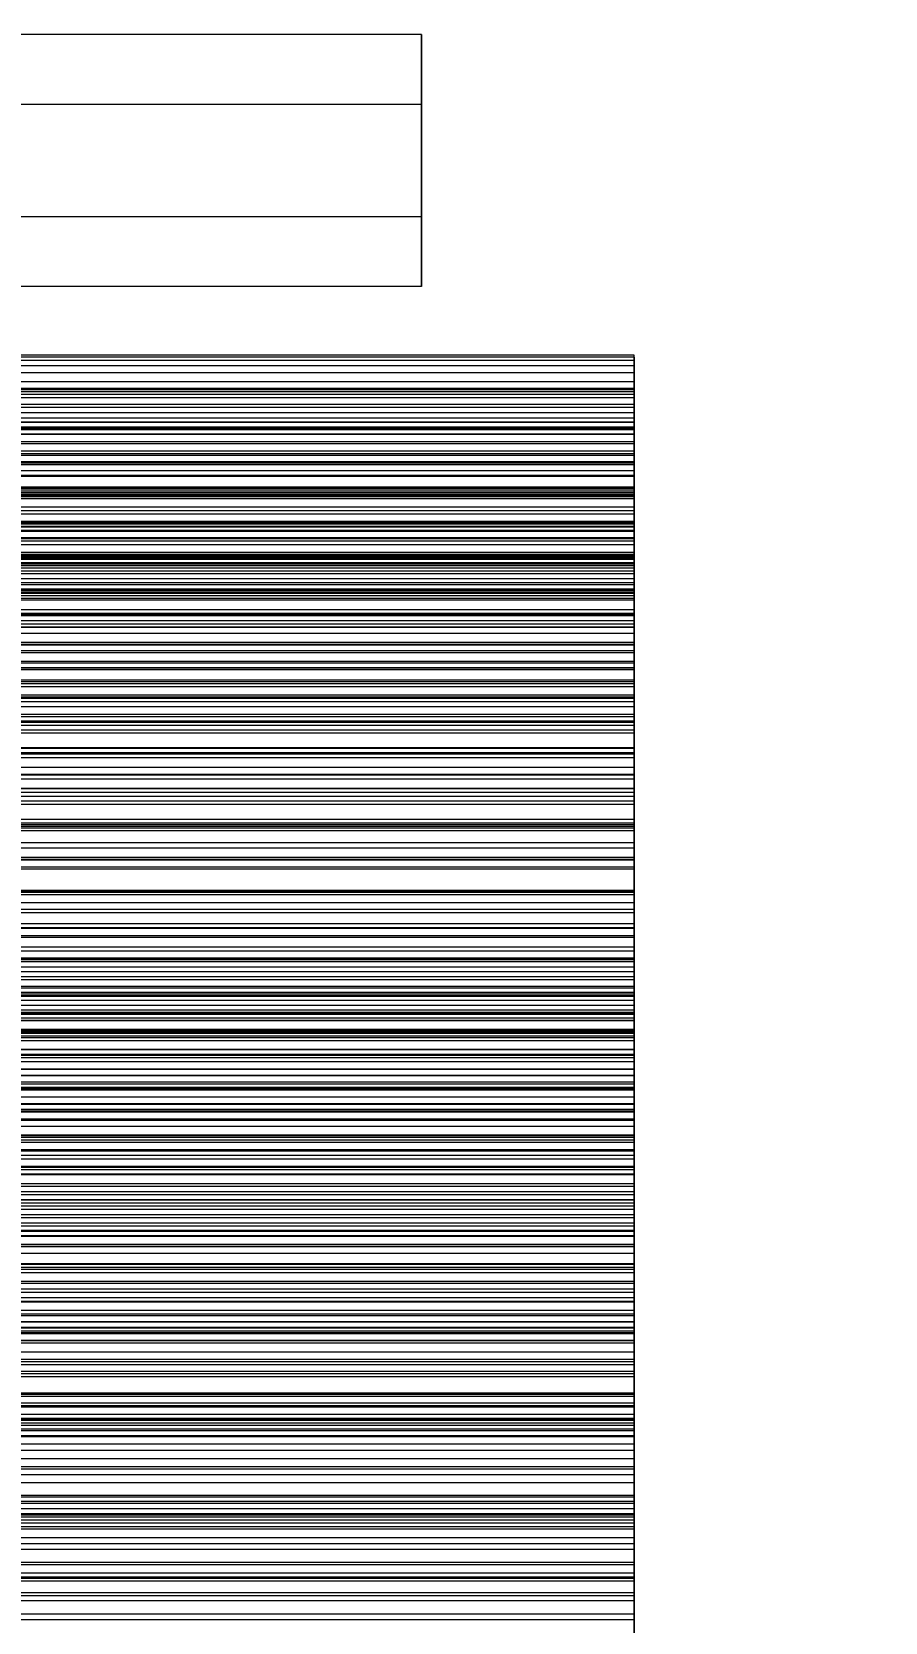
# Model space of a CAD drawing. Header units: millimetres. Extents: x -1970 to 34302, y -65268 to 6837.
# Drawn here: x 665 to 785.4, y -34041.4 to -33816.9 of the extents above; entities that cross this region are included whole.
import ezdxf

# ---------------------------------------------------------------- set-up
doc = ezdxf.new("R2010")
doc.units = ezdxf.units.MM
doc.layers.add('COTAS_O', color=1, linetype='Continuous', lineweight=0)
doc.layers.add('frontal_briquetadora', color=7, linetype='Continuous', lineweight=0)
doc.dimstyles.new('R19_100', dxfattribs={"dimtxt": 250, "dimasz": 150, "dimexe": 150, "dimexo": 80, "dimgap": 100, "dimtad": 1, "dimtih": 1, "dimtoh": 1, "dimdsep": 46, "dimcen": 0.09, "dimadec": 0, "dimazin": 0, "dimtfac": 1, "dimtdec": 4, "dimtofl": 0, "dimtmove": 0, "dimatfit": 3, "dimfxl": 1, "dimtolj": 1, "dimtzin": 0, "dimarcsym": 0})

# ---------------------------------------------------------------- blocks, each defined once
blk = doc.blocks.new('*D35')
at = {"layer": 'COTAS_O', "color": 0, "lineweight": -2, "transparency": 16777216}
for p, q in [((-1725, -34320), (-1725, -33550)), ((1725, -34320), (1725, -33550)), ((-1575, -33700), (1575, -33700))]:
    blk.add_line(p, q, dxfattribs=at)
at = {"layer": 'COTAS_O', "color": 0, "transparency": 16777216}
for points in [[(-1575, -33675), (-1575, -33725), (-1725, -33700)], [(1575, -33675), (1575, -33725), (1725, -33700)]]:
    blk.add_solid(points, dxfattribs=at)
at = {"layer": 'Defpoints', "color": 0, "transparency": 16777216}
for p in [(1725, -33700), (-1725, -34400), (1725, -34400)]:
    blk.add_point(p, dxfattribs=at)

msp = doc.modelspace()

# ---------------------------------------------------------------- linework, layer by layer
at = {"layer": 'frontal_briquetadora'}
for p, q in [((720, -33817.251), (480, -33817.251)), ((720, -33817.251), (720, -33819.113)), ((720, -33818.915), (720, -33817.251)), ((720, -33817.748), (720, -33817.647)), ((720, -33817.647), (720, -33820.992)), ((720, -33821.276), (720, -33817.748)), ((720, -33823.774), (720, -33818.915)), ((720, -33819.113), (720, -33824.131)), ((720, -33820.992), (720, -33827.122)), ((720, -33827.533), (720, -33821.276)), ((720, -33830.867), (720, -33823.774)), ((720, -33824.131), (720, -33831.312)), ((720, -33827.122), (480, -33827.122)), ((720, -33827.122), (720, -33834.822)), ((720, -33835.278), (720, -33827.533)), ((720, -33838.788), (720, -33830.867)), ((720, -33831.312), (720, -33839.233)), ((720, -33834.822), (720, -33842.567)), ((720, -33842.978), (720, -33835.278)), ((720, -33845.969), (720, -33838.788)), ((720, -33839.233), (720, -33846.325)), ((720, -33842.978), (480, -33842.978)), ((720, -33842.567), (720, -33848.823)), ((720, -33849.107), (720, -33842.978)), ((720, -33850.987), (720, -33845.969)), ((720, -33846.325), (720, -33851.185)), ((720, -33848.823), (720, -33852.351)), ((720, -33852.453), (720, -33849.107)), ((720, -33852.848), (720, -33850.987)), ((720, -33851.185), (720, -33852.848)), ((720, -33852.848), (480, -33852.848)), ((720, -33852.351), (720, -33852.453)), ((750, -33862.529), (550, -33862.529)), ((750, -33862.784), (550, -33862.784)), ((750, -33863.268), (550, -33863.268)), ((750, -33867.246), (750, -33862.529)), ((750, -33863.268), (750, -33862.784)), ((750, -33862.784), (750, -33867.398)), ((750, -33868.076), (750, -33863.268)), ((750, -33864.032), (550, -33864.032)), ((750, -33864.999), (550, -33864.999)), ((750, -33864.999), (750, -33864.032)), ((750, -33864.032), (750, -33868.532)), ((750, -33869.887), (750, -33864.999)), ((750, -33866.27), (550, -33866.27)), ((750, -33867.246), (550, -33867.246)), ((750, -33867.398), (550, -33867.398)), ((750, -33867.717), (550, -33867.717)), ((750, -33867.717), (750, -33866.27)), ((750, -33866.27), (750, -33870.646)), ((750, -33871.969), (750, -33867.246)), ((750, -33867.398), (750, -33872.027)), ((750, -33872.673), (750, -33867.717)), ((750, -33868.076), (550, -33868.076)), ((750, -33868.532), (550, -33868.532)), ((750, -33869.493), (550, -33869.493)), ((750, -33869.887), (550, -33869.887)), ((750, -33872.882), (750, -33868.076)), ((750, -33868.532), (750, -33873.056)), ((750, -33871.417), (750, -33869.493)), ((750, -33869.493), (750, -33873.733)), ((750, -33874.764), (750, -33869.887)), ((750, -33870.646), (550, -33870.646)), ((750, -33871.417), (550, -33871.417)), ((750, -33871.969), (550, -33871.969)), ((750, -33872.027), (550, -33872.027)), ((750, -33870.646), (750, -33875.053)), ((750, -33876.429), (750, -33871.417)), ((750, -33876.697), (750, -33871.969)), ((750, -33872.027), (750, -33876.669)), ((750, -33872.673), (550, -33872.673)), ((750, -33872.882), (550, -33872.882)), ((750, -33873.056), (550, -33873.056)), ((750, -33873.693), (550, -33873.693)), ((750, -33873.733), (550, -33873.733)), ((750, -33877.61), (750, -33872.673)), ((750, -33877.684), (750, -33872.882)), ((750, -33873.056), (750, -33877.601)), ((750, -33876.089), (750, -33873.693)), ((750, -33873.693), (750, -33877.787)), ((750, -33873.733), (750, -33878.013)), ((750, -33874.764), (550, -33874.764)), ((750, -33875.053), (550, -33875.053)), ((750, -33876.089), (550, -33876.089)), ((750, -33876.429), (550, -33876.429)), ((750, -33876.669), (550, -33876.669)), ((750, -33876.697), (550, -33876.697)), ((750, -33879.628), (750, -33874.764)), ((750, -33875.053), (750, -33879.491)), ((750, -33881.145), (750, -33876.089)), ((750, -33881.413), (750, -33876.429)), ((750, -33876.669), (750, -33881.323)), ((750, -33881.426), (750, -33876.697)), ((750, -33877.601), (550, -33877.601)), ((750, -33877.61), (550, -33877.61)), ((750, -33877.684), (550, -33877.684)), ((750, -33877.787), (550, -33877.787)), ((750, -33878.013), (550, -33878.013)), ((750, -33878.859), (550, -33878.859)), ((750, -33877.601), (750, -33882.168)), ((750, -33882.524), (750, -33877.61)), ((750, -33882.477), (750, -33877.684)), ((750, -33877.787), (750, -33881.93)), ((750, -33878.013), (750, -33882.333)), ((750, -33881.722), (750, -33878.859)), ((750, -33878.859), (750, -33882.798)), ((750, -33879.491), (550, -33879.491)), ((750, -33879.628), (550, -33879.628)), ((750, -33881.145), (550, -33881.145)), ((750, -33881.323), (550, -33881.323)), ((750, -33881.413), (550, -33881.413)), ((750, -33881.426), (550, -33881.426)), ((750, -33879.491), (750, -33883.96)), ((750, -33884.474), (750, -33879.628)), ((750, -33886.165), (750, -33881.145)), ((750, -33881.323), (750, -33885.986)), ((750, -33886.366), (750, -33881.413)), ((750, -33886.154), (750, -33881.426)), ((750, -33881.722), (550, -33881.722)), ((750, -33881.93), (550, -33881.93)), ((750, -33882.168), (550, -33882.168)), ((750, -33882.333), (550, -33882.333)), ((750, -33882.477), (550, -33882.477)), ((750, -33882.524), (550, -33882.524)), ((750, -33882.798), (550, -33882.798)), ((750, -33886.809), (750, -33881.722)), ((750, -33881.93), (750, -33886.122)), ((750, -33882.168), (750, -33886.755)), ((750, -33882.333), (750, -33886.694)), ((750, -33887.259), (750, -33882.477)), ((750, -33887.411), (750, -33882.524)), ((750, -33882.798), (750, -33886.794)), ((750, -33883.96), (550, -33883.96)), ((750, -33884.474), (550, -33884.474)), ((750, -33884.98), (550, -33884.98)), ((750, -33883.96), (750, -33888.459)), ((750, -33889.298), (750, -33884.474)), ((750, -33888.302), (750, -33884.98)), ((750, -33884.98), (750, -33888.754)), ((750, -33885.986), (550, -33885.986)), ((750, -33886.122), (550, -33886.122)), ((750, -33886.154), (550, -33886.154)), ((750, -33886.165), (550, -33886.165)), ((750, -33886.366), (550, -33886.366)), ((750, -33886.694), (550, -33886.694)), ((750, -33886.755), (550, -33886.755)), ((750, -33886.794), (550, -33886.794)), ((750, -33886.809), (550, -33886.809)), ((750, -33887.259), (550, -33887.259)), ((750, -33887.411), (550, -33887.411)), ((750, -33885.986), (750, -33890.657)), ((750, -33886.122), (750, -33890.363)), ((750, -33890.878), (750, -33886.154)), ((750, -33891.145), (750, -33886.165)), ((750, -33891.283), (750, -33886.366)), ((750, -33886.694), (750, -33891.095)), ((750, -33886.755), (750, -33891.361)), ((750, -33886.794), (750, -33890.847)), ((750, -33891.853), (750, -33886.809)), ((750, -33892.025), (750, -33887.259)), ((750, -33892.266), (750, -33887.411)), ((750, -33888.302), (550, -33888.302)), ((750, -33888.459), (550, -33888.459)), ((750, -33888.754), (550, -33888.754)), ((750, -33889.298), (550, -33889.298)), ((750, -33890.363), (550, -33890.363)), ((750, -33893.409), (750, -33888.302)), ((750, -33888.459), (750, -33892.99)), ((750, -33888.754), (750, -33892.593)), ((750, -33894.094), (750, -33889.298)), ((750, -33890.363), (750, -33894.655)), ((750, -33890.657), (550, -33890.657)), ((750, -33890.847), (550, -33890.847)), ((750, -33890.878), (550, -33890.878)), ((750, -33891.095), (550, -33891.095)), ((750, -33891.145), (550, -33891.145)), ((750, -33891.283), (550, -33891.283)), ((750, -33891.361), (550, -33891.361)), ((750, -33891.853), (550, -33891.853)), ((750, -33892.025), (550, -33892.025)), ((750, -33892.04), (550, -33892.04)), ((750, -33892.266), (550, -33892.266)), ((750, -33892.593), (550, -33892.593)), ((750, -33890.847), (750, -33894.959)), ((750, -33891.361), (750, -33890.878)), ((750, -33891.095), (750, -33895.539)), ((750, -33896.078), (750, -33891.145)), ((750, -33896.156), (750, -33891.283)), ((750, -33896.848), (750, -33891.853)), ((750, -33892.99), (750, -33892.025)), ((750, -33895.814), (750, -33892.04)), ((750, -33892.04), (750, -33895.64)), ((750, -33897.081), (750, -33892.266)), ((750, -33892.593), (750, -33896.498)), ((750, -33892.99), (550, -33892.99)), ((750, -33893.409), (550, -33893.409)), ((750, -33894.094), (550, -33894.094)), ((750, -33894.655), (550, -33894.655)), ((750, -33898.465), (750, -33893.409)), ((750, -33895.539), (750, -33894.094)), ((750, -33894.655), (750, -33899.002)), ((750, -33894.959), (550, -33894.959)), ((750, -33895.539), (550, -33895.539)), ((750, -33895.64), (550, -33895.64)), ((750, -33895.814), (550, -33895.814)), ((750, -33896.078), (550, -33896.078)), ((750, -33896.156), (550, -33896.156)), ((750, -33896.498), (550, -33896.498)), ((750, -33896.848), (550, -33896.848)), ((750, -33897.081), (550, -33897.081)), ((750, -33894.959), (750, -33899.132)), ((750, -33895.64), (750, -33899.313)), ((750, -33900.929), (750, -33895.814)), ((750, -33900.959), (750, -33896.078)), ((750, -33900.978), (750, -33896.156)), ((750, -33896.498), (750, -33900.47)), ((750, -33901.787), (750, -33896.848)), ((750, -33899.002), (750, -33897.081)), ((750, -33898.465), (550, -33898.465)), ((750, -33899.002), (550, -33899.002)), ((750, -33899.132), (550, -33899.132)), ((750, -33899.313), (550, -33899.313)), ((750, -33903.462), (750, -33898.465)), ((750, -33899.132), (750, -33903.371)), ((750, -33899.313), (750, -33903.06)), ((750, -33900.023), (550, -33900.023)), ((750, -33900.47), (550, -33900.47)), ((750, -33900.929), (550, -33900.929)), ((750, -33900.959), (550, -33900.959)), ((750, -33900.978), (550, -33900.978)), ((750, -33904.239), (750, -33900.023)), ((750, -33900.023), (750, -33903.441)), ((750, -33900.47), (750, -33904.514)), ((750, -33905.983), (750, -33900.929)), ((750, -33905.777), (750, -33900.959)), ((750, -33903.371), (750, -33900.978)), ((750, -33901.787), (550, -33901.787)), ((750, -33903.06), (550, -33903.06)), ((750, -33903.371), (550, -33903.371)), ((750, -33903.441), (550, -33903.441)), ((750, -33903.462), (550, -33903.462)), ((750, -33906.663), (750, -33901.787)), ((750, -33903.06), (750, -33906.884)), ((750, -33903.441), (750, -33906.939)), ((750, -33908.395), (750, -33903.462)), ((750, -33904.239), (550, -33904.239)), ((750, -33904.514), (550, -33904.514)), ((750, -33905.777), (550, -33905.777)), ((750, -33905.983), (550, -33905.983)), ((750, -33909.349), (750, -33904.239)), ((750, -33904.514), (750, -33908.636)), ((750, -33908.636), (750, -33905.777)), ((750, -33910.971), (750, -33905.983)), ((750, -33906.663), (550, -33906.663)), ((750, -33906.884), (550, -33906.884)), ((750, -33906.939), (550, -33906.939)), ((750, -33911.465), (750, -33906.663)), ((750, -33906.884), (750, -33910.789)), ((750, -33906.939), (750, -33910.519)), ((750, -33908.395), (550, -33908.395)), ((750, -33908.636), (550, -33908.636)), ((750, -33908.909), (550, -33908.909)), ((750, -33909.349), (550, -33909.349)), ((750, -33910.519), (550, -33910.519)), ((750, -33913.255), (750, -33908.395)), ((750, -33913.558), (750, -33908.909)), ((750, -33908.909), (750, -33912.136)), ((750, -33914.39), (750, -33909.349)), ((750, -33910.519), (750, -33914.184)), ((750, -33910.789), (550, -33910.789)), ((750, -33910.971), (550, -33910.971)), ((750, -33911.465), (550, -33911.465)), ((750, -33912.136), (550, -33912.136)), ((750, -33910.789), (750, -33914.783)), ((750, -33915.886), (750, -33910.971)), ((750, -33914.783), (750, -33911.465)), ((750, -33912.136), (750, -33915.451)), ((750, -33913.255), (550, -33913.255)), ((750, -33913.558), (550, -33913.558)), ((750, -33914.184), (550, -33914.184)), ((750, -33914.39), (550, -33914.39)), ((750, -33914.783), (550, -33914.783)), ((750, -33918.028), (750, -33913.255)), ((750, -33918.65), (750, -33913.558)), ((750, -33914.184), (750, -33917.941)), ((750, -33919.357), (750, -33914.39)), ((750, -33915.451), (550, -33915.451)), ((750, -33915.886), (550, -33915.886)), ((750, -33915.451), (750, -33918.855)), ((750, -33920.717), (750, -33915.886)), ((750, -33917.941), (550, -33917.941)), ((750, -33918.028), (550, -33918.028)), ((750, -33918.65), (550, -33918.65)), ((750, -33918.677), (550, -33918.677)), ((750, -33918.855), (550, -33918.855)), ((750, -33919.357), (550, -33919.357)), ((750, -33917.941), (750, -33921.797)), ((750, -33921.797), (750, -33918.028)), ((750, -33923.666), (750, -33918.65)), ((750, -33923.747), (750, -33918.677)), ((750, -33918.677), (750, -33921.706)), ((750, -33918.855), (750, -33922.354)), ((750, -33924.242), (750, -33919.357)), ((750, -33920.717), (550, -33920.717)), ((750, -33921.706), (550, -33921.706)), ((750, -33921.797), (550, -33921.797)), ((750, -33925.452), (750, -33920.717)), ((750, -33921.706), (750, -33924.829)), ((750, -33922.354), (550, -33922.354)), ((750, -33923.666), (550, -33923.666)), ((750, -33923.747), (550, -33923.747)), ((750, -33922.354), (750, -33925.953)), ((750, -33928.6), (750, -33923.666)), ((750, -33928.81), (750, -33923.747)), ((750, -33924.242), (550, -33924.242)), ((750, -33924.829), (550, -33924.829)), ((750, -33925.452), (550, -33925.452)), ((750, -33925.953), (550, -33925.953)), ((750, -33929.034), (750, -33924.242)), ((750, -33924.829), (750, -33928.05)), ((750, -33929.663), (750, -33925.452)), ((750, -33925.953), (750, -33929.663)), ((750, -33928.05), (550, -33928.05)), ((750, -33928.05), (750, -33931.373)), ((750, -33928.6), (550, -33928.6)), ((750, -33928.81), (550, -33928.81)), ((750, -33929.034), (550, -33929.034)), ((750, -33929.304), (550, -33929.304)), ((750, -33929.663), (550, -33929.663)), ((750, -33933.443), (750, -33928.6)), ((750, -33933.789), (750, -33928.81)), ((750, -33933.718), (750, -33929.034)), ((750, -33934.783), (750, -33929.304)), ((750, -33929.304), (750, -33932.126)), ((750, -33931.373), (550, -33931.373)), ((750, -33932.126), (550, -33932.126)), ((750, -33931.373), (750, -33934.806)), ((750, -33932.126), (750, -33935.051)), ((750, -33933.443), (550, -33933.443)), ((750, -33933.718), (550, -33933.718)), ((750, -33933.789), (550, -33933.789)), ((750, -33934.783), (550, -33934.783)), ((750, -33934.806), (550, -33934.806)), ((750, -33935.051), (550, -33935.051)), ((750, -33938.183), (750, -33933.443)), ((750, -33938.361), (750, -33933.718)), ((750, -33938.678), (750, -33933.789)), ((750, -33939.804), (750, -33934.783)), ((750, -33934.806), (750, -33938.361)), ((750, -33935.051), (750, -33938.08)), ((750, -33938.08), (550, -33938.08)), ((750, -33938.183), (550, -33938.183)), ((750, -33938.361), (550, -33938.361)), ((750, -33938.678), (550, -33938.678)), ((750, -33938.08), (750, -33941.221)), ((750, -33942.806), (750, -33938.183)), ((750, -33943.467), (750, -33938.678)), ((750, -33939.804), (550, -33939.804)), ((750, -33940.763), (550, -33940.763)), ((750, -33941.221), (550, -33941.221)), ((750, -33944.734), (750, -33939.804)), ((750, -33946.638), (750, -33940.763)), ((750, -33940.763), (750, -33943.373)), ((750, -33941.221), (750, -33944.479)), ((750, -33942.806), (550, -33942.806)), ((750, -33943.373), (550, -33943.373)), ((750, -33943.467), (550, -33943.467)), ((750, -33947.869), (750, -33942.806)), ((750, -33943.373), (750, -33946.092)), ((750, -33948.145), (750, -33943.467)), ((750, -33944.479), (550, -33944.479)), ((750, -33944.734), (550, -33944.734)), ((750, -33946.092), (550, -33946.092)), ((750, -33944.479), (750, -33947.869)), ((750, -33949.565), (750, -33944.734)), ((750, -33946.092), (750, -33948.923)), ((750, -33946.638), (550, -33946.638)), ((550, -33947.588), (750, -33947.588)), ((550, -33947.73), (750, -33947.73)), ((750, -33947.869), (550, -33947.869)), ((750, -33948.145), (550, -33948.145)), ((750, -33951.605), (750, -33946.638)), ((750, -33947.588), (750, -33950.222)), ((750, -33947.73), (750, -33947.588)), ((750, -33950.642), (750, -33947.73)), ((750, -33952.694), (750, -33948.145)), ((750, -33948.923), (550, -33948.923)), ((750, -33949.565), (550, -33949.565)), ((550, -33950.222), (750, -33950.222)), ((550, -33950.642), (750, -33950.642)), ((750, -33948.923), (750, -33951.872)), ((750, -33954.289), (750, -33949.565)), ((750, -33950.222), (750, -33955.529)), ((750, -33952.882), (750, -33950.642)), ((550, -33951.605), (750, -33951.605)), ((750, -33951.872), (550, -33951.872)), ((550, -33952.444), (750, -33952.444)), ((750, -33952.694), (550, -33952.694)), ((550, -33952.882), (750, -33952.882)), ((750, -33953.028), (550, -33953.028)), ((750, -33951.605), (750, -33953.55)), ((750, -33952.444), (750, -33951.605)), ((750, -33956.474), (750, -33951.605)), ((750, -33951.872), (750, -33954.948)), ((750, -33956.035), (750, -33952.444)), ((750, -33958.166), (750, -33952.694)), ((750, -33955.266), (750, -33952.882)), ((750, -33959.284), (750, -33953.028)), ((750, -33953.028), (750, -33955.419)), ((550, -33953.55), (750, -33953.55)), ((750, -33954.289), (550, -33954.289)), ((750, -33954.948), (550, -33954.948)), ((550, -33955.266), (750, -33955.266)), ((750, -33955.419), (550, -33955.419)), ((750, -33953.55), (750, -33958.204)), ((750, -33958.893), (750, -33954.289)), ((750, -33954.948), (750, -33958.166)), ((750, -33957.795), (750, -33955.266)), ((750, -33955.419), (750, -33957.925)), ((550, -33955.529), (750, -33955.529)), ((550, -33956.035), (750, -33956.035)), ((550, -33956.401), (750, -33956.401)), ((750, -33956.474), (550, -33956.474)), ((550, -33957.652), (750, -33957.652)), ((750, -33955.529), (750, -33963.307)), ((750, -33958.609), (750, -33956.035)), ((750, -33956.401), (750, -33957.935)), ((750, -33957.652), (750, -33956.401)), ((750, -33961.237), (750, -33956.474)), ((750, -33961.642), (750, -33957.652)), ((550, -33957.795), (750, -33957.795)), ((750, -33957.925), (550, -33957.925)), ((550, -33957.935), (750, -33957.935)), ((750, -33958.166), (550, -33958.166)), ((550, -33958.204), (750, -33958.204)), ((550, -33958.609), (750, -33958.609)), ((750, -33958.893), (550, -33958.893)), ((750, -33959.284), (550, -33959.284)), ((750, -33960.468), (750, -33957.795)), ((750, -33957.925), (750, -33960.55)), ((750, -33957.935), (750, -33962.196)), ((750, -33958.204), (750, -33965.389)), ((750, -33961.325), (750, -33958.609)), ((750, -33963.359), (750, -33958.893)), ((750, -33964.185), (750, -33959.284)), ((550, -33960.468), (750, -33960.468)), ((750, -33960.55), (550, -33960.55)), ((750, -33961.237), (550, -33961.237)), ((550, -33961.325), (750, -33961.325)), ((550, -33961.642), (750, -33961.642)), ((550, -33962.196), (750, -33962.196)), ((750, -33963.282), (750, -33960.468)), ((750, -33960.55), (750, -33963.302)), ((750, -33965.884), (750, -33961.237)), ((750, -33964.183), (750, -33961.325)), ((750, -33968.216), (750, -33961.642)), ((750, -33962.196), (750, -33965.098)), ((550, -33963.282), (750, -33963.282)), ((750, -33963.302), (550, -33963.302)), ((550, -33963.307), (750, -33963.307)), ((750, -33963.359), (550, -33963.359)), ((550, -33964.183), (750, -33964.183)), ((750, -33964.185), (550, -33964.185)), ((750, -33966.237), (750, -33963.282)), ((750, -33963.302), (750, -33966.188)), ((750, -33963.307), (750, -33973.256)), ((750, -33969.226), (750, -33963.359)), ((750, -33967.182), (750, -33964.183)), ((750, -33968.981), (750, -33964.185)), ((550, -33965.098), (750, -33965.098)), ((550, -33965.389), (750, -33965.389)), ((750, -33965.884), (550, -33965.884)), ((750, -33966.068), (550, -33966.068)), ((750, -33966.188), (550, -33966.188)), ((550, -33966.237), (750, -33966.237)), ((750, -33965.098), (750, -33968.14)), ((750, -33965.389), (750, -33974.827)), ((750, -33970.404), (750, -33965.884)), ((750, -33972.691), (750, -33966.068)), ((750, -33966.068), (750, -33968.234)), ((750, -33966.188), (750, -33969.226)), ((750, -33969.332), (750, -33966.237)), ((550, -33967.182), (750, -33967.182)), ((550, -33968.14), (750, -33968.14)), ((550, -33968.216), (750, -33968.216)), ((750, -33968.234), (550, -33968.234)), ((750, -33968.981), (550, -33968.981)), ((750, -33970.319), (750, -33967.182)), ((750, -33968.14), (750, -33971.32)), ((750, -33977.122), (750, -33968.216)), ((750, -33968.234), (750, -33970.522)), ((750, -33973.664), (750, -33968.981)), ((750, -33969.226), (550, -33969.226)), ((550, -33969.332), (750, -33969.332)), ((550, -33970.319), (750, -33970.319)), ((750, -33970.404), (550, -33970.404)), ((750, -33970.522), (550, -33970.522)), ((750, -33972.565), (750, -33969.332)), ((750, -33973.594), (750, -33970.319)), ((750, -33974.774), (750, -33970.404)), ((750, -33970.522), (750, -33972.935)), ((550, -33971.32), (750, -33971.32)), ((550, -33972.565), (750, -33972.565)), ((750, -33972.691), (550, -33972.691)), ((750, -33972.935), (550, -33972.935)), ((550, -33973.256), (750, -33973.256)), ((750, -33971.32), (750, -33974.637)), ((750, -33975.934), (750, -33972.565)), ((750, -33977.514), (750, -33972.691)), ((750, -33972.935), (750, -33975.482)), ((750, -33973.256), (750, -33984.994)), ((550, -33973.594), (750, -33973.594)), ((750, -33973.664), (550, -33973.664)), ((550, -33974.637), (750, -33974.637)), ((750, -33974.774), (550, -33974.774)), ((550, -33974.827), (750, -33974.827)), ((750, -33975.482), (550, -33975.482)), ((750, -33977.006), (750, -33973.594)), ((750, -33978.224), (750, -33973.664)), ((750, -33974.637), (750, -33978.09)), ((750, -33981.023), (750, -33974.774)), ((750, -33974.827), (750, -33986.158)), ((750, -33975.482), (750, -33978.172)), ((550, -33975.934), (750, -33975.934)), ((550, -33977.006), (750, -33977.006)), ((550, -33977.122), (750, -33977.122)), ((750, -33977.514), (550, -33977.514)), ((750, -33979.438), (750, -33975.934)), ((750, -33980.551), (750, -33977.006)), ((750, -33988.018), (750, -33977.122)), ((750, -33982.226), (750, -33977.514)), ((550, -33978.09), (750, -33978.09)), ((750, -33978.172), (550, -33978.172)), ((750, -33978.224), (550, -33978.224)), ((550, -33979.438), (750, -33979.438)), ((750, -33979.853), (550, -33979.853)), ((750, -33978.09), (750, -33981.678)), ((750, -33978.172), (750, -33981.023)), ((750, -33982.648), (750, -33978.224)), ((750, -33983.076), (750, -33979.438)), ((750, -33986.826), (750, -33979.853)), ((750, -33979.853), (750, -33981.789)), ((550, -33980.551), (750, -33980.551)), ((750, -33981.023), (550, -33981.023)), ((550, -33981.678), (750, -33981.678)), ((750, -33981.789), (550, -33981.789)), ((750, -33982.226), (550, -33982.226)), ((750, -33984.23), (750, -33980.551)), ((750, -33981.678), (750, -33985.397)), ((750, -33981.789), (750, -33983.852)), ((750, -33986.818), (750, -33982.226)), ((750, -33982.648), (550, -33982.648)), ((550, -33983.076), (750, -33983.076)), ((750, -33983.852), (550, -33983.852)), ((550, -33984.23), (750, -33984.23)), ((750, -33986.913), (750, -33982.648)), ((750, -33986.845), (750, -33983.076)), ((750, -33983.852), (750, -33986.048)), ((750, -33988.04), (750, -33984.23)), ((550, -33984.994), (750, -33984.994)), ((550, -33985.397), (750, -33985.397)), ((750, -33986.048), (550, -33986.048)), ((550, -33986.158), (750, -33986.158)), ((750, -33986.818), (550, -33986.818)), ((750, -33986.826), (550, -33986.826)), ((550, -33986.845), (750, -33986.845)), ((750, -33986.913), (550, -33986.913)), ((750, -33984.994), (750, -33998.069)), ((750, -33985.397), (750, -33989.248)), ((750, -33986.048), (750, -33988.384)), ((750, -33986.158), (750, -33998.944)), ((750, -33991.279), (750, -33986.818)), ((750, -33991.56), (750, -33986.826)), ((750, -33990.745), (750, -33986.845)), ((750, -33993.527), (750, -33986.913)), ((550, -33988.018), (750, -33988.018)), ((550, -33988.04), (750, -33988.04)), ((750, -33988.384), (550, -33988.384)), ((750, -34000.485), (750, -33988.018)), ((750, -33991.98), (750, -33988.04)), ((750, -33988.384), (750, -33990.871)), ((550, -33989.248), (750, -33989.248)), ((550, -33990.745), (750, -33990.745)), ((750, -33990.871), (550, -33990.871)), ((750, -33991.279), (550, -33991.279)), ((750, -33989.248), (750, -33993.227)), ((750, -33994.773), (750, -33990.745)), ((750, -33990.871), (750, -33993.527)), ((750, -33995.596), (750, -33991.279)), ((750, -33991.56), (550, -33991.56)), ((550, -33991.98), (750, -33991.98)), ((550, -33993.227), (750, -33993.227)), ((750, -33993.527), (550, -33993.527)), ((750, -33996.176), (750, -33991.56)), ((750, -33996.047), (750, -33991.98)), ((750, -33993.227), (750, -33997.334)), ((750, -33994.348), (550, -33994.348)), ((550, -33994.773), (750, -33994.773)), ((750, -33995.596), (550, -33995.596)), ((750, -34001.655), (750, -33994.348)), ((750, -33994.348), (750, -33996.05)), ((750, -33998.927), (750, -33994.773)), ((750, -33999.746), (750, -33995.596)), ((550, -33996.047), (750, -33996.047)), ((750, -33996.176), (550, -33996.176)), ((550, -33997.334), (750, -33997.334)), ((750, -33997.884), (550, -33997.884)), ((550, -33998.069), (750, -33998.069)), ((750, -34000.24), (750, -33996.047)), ((750, -33996.05), (750, -33997.884)), ((750, -34000.666), (750, -33996.176)), ((750, -33997.334), (750, -34001.566)), ((750, -33997.884), (750, -33999.857)), ((750, -33998.069), (750, -34011.98)), ((550, -33998.927), (750, -33998.927)), ((550, -33998.944), (750, -33998.944)), ((750, -33999.746), (550, -33999.746)), ((750, -33999.857), (550, -33999.857)), ((550, -34000.24), (750, -34000.24)), ((750, -34003.206), (750, -33998.927)), ((750, -33998.944), (750, -34012.696)), ((750, -34006.71), (750, -33999.746)), ((750, -33999.857), (750, -34001.977)), ((750, -34004.558), (750, -34000.24)), ((550, -34000.485), (750, -34000.485)), ((750, -34000.666), (550, -34000.666)), ((550, -34001.566), (750, -34001.566)), ((750, -34001.655), (550, -34001.655)), ((750, -34001.977), (550, -34001.977)), ((750, -34014.043), (750, -34000.485)), ((750, -34005.018), (750, -34000.666)), ((750, -34001.566), (750, -34005.921)), ((750, -34006.289), (750, -34001.655)), ((750, -34001.977), (750, -34004.255)), ((550, -34003.206), (750, -34003.206)), ((750, -34004.255), (550, -34004.255)), ((550, -34004.558), (750, -34004.558)), ((750, -34012.818), (750, -34003.206)), ((750, -34004.255), (750, -34006.71)), ((750, -34008.997), (750, -34004.558)), ((750, -34005.018), (550, -34005.018)), ((550, -34005.921), (750, -34005.921)), ((750, -34006.289), (550, -34006.289)), ((750, -34006.71), (550, -34006.71)), ((750, -34009.217), (750, -34005.018)), ((750, -34005.921), (750, -34010.398)), ((750, -34010.798), (750, -34006.289)), ((550, -34008.997), (750, -34008.997)), ((750, -34009.217), (550, -34009.217)), ((750, -34013.557), (750, -34008.997)), ((750, -34013.242), (750, -34009.217)), ((750, -34009.52), (550, -34009.52)), ((550, -34010.398), (750, -34010.398)), ((750, -34010.798), (550, -34010.798)), ((750, -34010.983), (550, -34010.983)), ((750, -34017.143), (750, -34009.52)), ((750, -34009.52), (750, -34010.983)), ((750, -34010.398), (750, -34014.994)), ((750, -34015.174), (750, -34010.798)), ((750, -34010.983), (750, -34012.584)), ((550, -34011.98), (750, -34011.98)), ((750, -34012.584), (550, -34012.584)), ((550, -34012.696), (750, -34012.696)), ((550, -34012.818), (750, -34012.818)), ((750, -34013.242), (550, -34013.242)), ((550, -34013.557), (750, -34013.557)), ((750, -34011.98), (750, -34026.192)), ((750, -34012.584), (750, -34014.329)), ((750, -34012.696), (750, -34026.884)), ((750, -34024.287), (750, -34012.818)), ((750, -34020.54), (750, -34013.242)), ((750, -34023.671), (750, -34013.557)), ((550, -34014.043), (750, -34014.043)), ((750, -34014.329), (550, -34014.329)), ((550, -34014.994), (750, -34014.994)), ((750, -34015.174), (550, -34015.174)), ((750, -34028.173), (750, -34014.043)), ((750, -34014.329), (750, -34016.227)), ((750, -34014.994), (750, -34019.708)), ((750, -34019.406), (750, -34015.174)), ((750, -34016.227), (550, -34016.227)), ((750, -34017.143), (550, -34017.143)), ((750, -34018.291), (550, -34018.291)), ((750, -34016.227), (750, -34018.291)), ((750, -34021.665), (750, -34017.143)), ((750, -34018.291), (750, -34020.54)), ((750, -34019.406), (550, -34019.406)), ((550, -34019.708), (750, -34019.708)), ((750, -34020.54), (550, -34020.54)), ((750, -34023.479), (750, -34019.406)), ((750, -34019.708), (750, -34024.537)), ((750, -34021.665), (550, -34021.665)), ((750, -34026.056), (750, -34021.665)), ((750, -34023.479), (550, -34023.479)), ((550, -34023.671), (750, -34023.671)), ((550, -34024.287), (750, -34024.287)), ((550, -34024.537), (750, -34024.537)), ((750, -34027.368), (750, -34023.479)), ((750, -34035.538), (750, -34023.671)), ((750, -34037.173), (750, -34024.287)), ((750, -34024.537), (750, -34035.129)), ((750, -34025.331), (550, -34025.331)), ((750, -34026.056), (550, -34026.056)), ((550, -34026.192), (750, -34026.192)), ((750, -34026.552), (550, -34026.552)), ((550, -34026.884), (750, -34026.884)), ((750, -34033.252), (750, -34025.331)), ((750, -34025.331), (750, -34026.552)), ((750, -34030.309), (750, -34026.056)), ((750, -34026.192), (750, -34040.158)), ((750, -34026.552), (750, -34027.915)), ((750, -34026.884), (750, -34040.962)), ((750, -34027.368), (550, -34027.368)), ((750, -34027.915), (550, -34027.915)), ((550, -34028.173), (750, -34028.173)), ((750, -34029.429), (550, -34029.429)), ((750, -34034.982), (750, -34027.368)), ((750, -34027.915), (750, -34029.429)), ((750, -34042.33), (750, -34028.173)), ((750, -34029.429), (750, -34031.101)), ((750, -34030.309), (550, -34030.309)), ((750, -34031.101), (550, -34031.101)), ((750, -34034.411), (750, -34030.309)), ((750, -34031.101), (750, -34032.945)), ((750, -34032.945), (550, -34032.945)), ((750, -34033.252), (550, -34033.252)), ((750, -34032.945), (750, -34034.982)), ((750, -34037.651), (750, -34033.252)), ((750, -34034.411), (550, -34034.411)), ((750, -34034.982), (550, -34034.982)), ((550, -34035.129), (750, -34035.129)), ((550, -34035.538), (750, -34035.538)), ((750, -34038.346), (750, -34034.411)), ((750, -34035.129), (750, -34047.366)), ((750, -34048.703), (750, -34035.538)), ((550, -34037.173), (750, -34037.173)), ((750, -34037.651), (550, -34037.651)), ((750, -34038.346), (550, -34038.346)), ((750, -34050.982), (750, -34037.173)), ((750, -34041.914), (750, -34037.651)), ((750, -34042.091), (750, -34038.346)), ((550, -34040.158), (750, -34040.158)), ((750, -34040.158), (750, -34053.343)), ((550, -34040.962), (750, -34040.962)), ((750, -34040.962), (750, -34054.391))]:
    msp.add_line(p, q, dxfattribs=at)

# ---------------------------------------------------------------- dimensions: what is measured, and where the dimension line sits
at = {"layer": 'COTAS_O'}
dim = msp.add_aligned_dim(p1=(-1725, -34400), p2=(1725, -34400), distance=700, text='<> O', dimstyle='R19_100', dxfattribs=at)
dim.commit()
dim.dimension.update_dxf_attribs({"geometry": '*D35', "text_midpoint": (0, -33700)})

doc.saveas('drawing.dxf')
